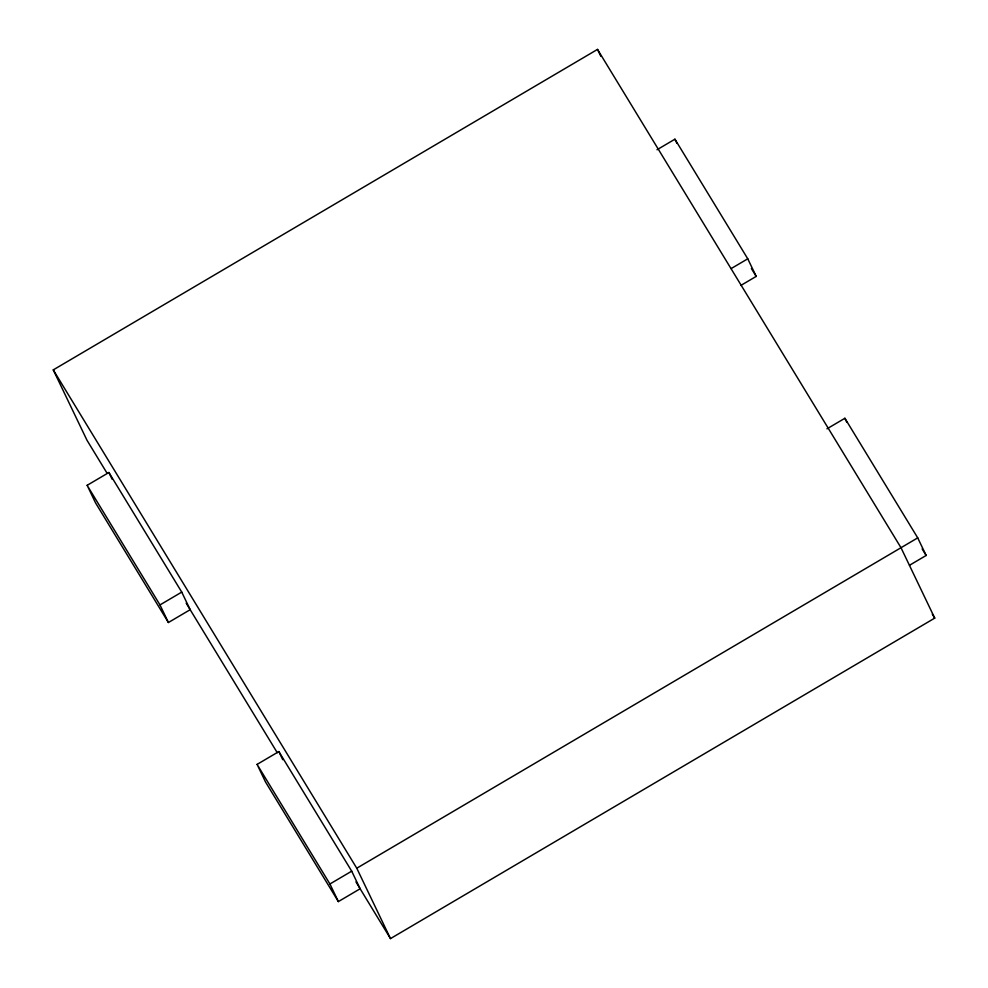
<?xml version="1.0" encoding="UTF-8"?>
<svg xmlns="http://www.w3.org/2000/svg" width="988" height="988" viewBox="0 0 988 988"><rect width="100%" height="100%" fill="white"/><g stroke="black" fill="none" stroke-linecap="round" stroke-linejoin="round"><path stroke-width="1.48" d="M107.062 473.227L86.993 440.265L53.266 369.883L597.518 49.4L901.007 547.735L934.734 618.118L390.482 938.6L355.964 881.914M87.142 485.318L108.902 472.499L181.743 592.108L190.178 609.695L168.405 622.514L95.564 502.917L87.142 485.318L159.982 604.915L168.405 622.514M656.995 149.756L674.928 139.197L747.768 258.807L756.203 276.393L740.827 285.446M159.982 604.915L181.743 592.108M731.12 268.6L747.768 258.807M257.09 764.391L278.863 751.572L351.703 871.169L360.138 888.768L338.365 901.587L265.525 781.99L257.09 764.391L329.93 883.988L338.365 901.587M826.956 428.829L844.888 418.27L917.729 537.867L926.151 555.466L909.503 565.272M329.93 883.988L351.703 871.169M390.482 938.6L356.767 868.217L917.729 537.867M751.399 268.514L756.203 276.393M922.15 548.896L926.151 555.466M932.326 614.166L934.734 618.118M53.266 369.883L356.767 868.217M186.176 603.125L277.27 752.708M844.888 418.27L846.827 422.333M674.928 139.197L676.879 143.26M597.518 49.4L600.828 56.304M278.863 751.572L282.753 759.686M108.902 472.499L112.15 479.266"/></g></svg>
